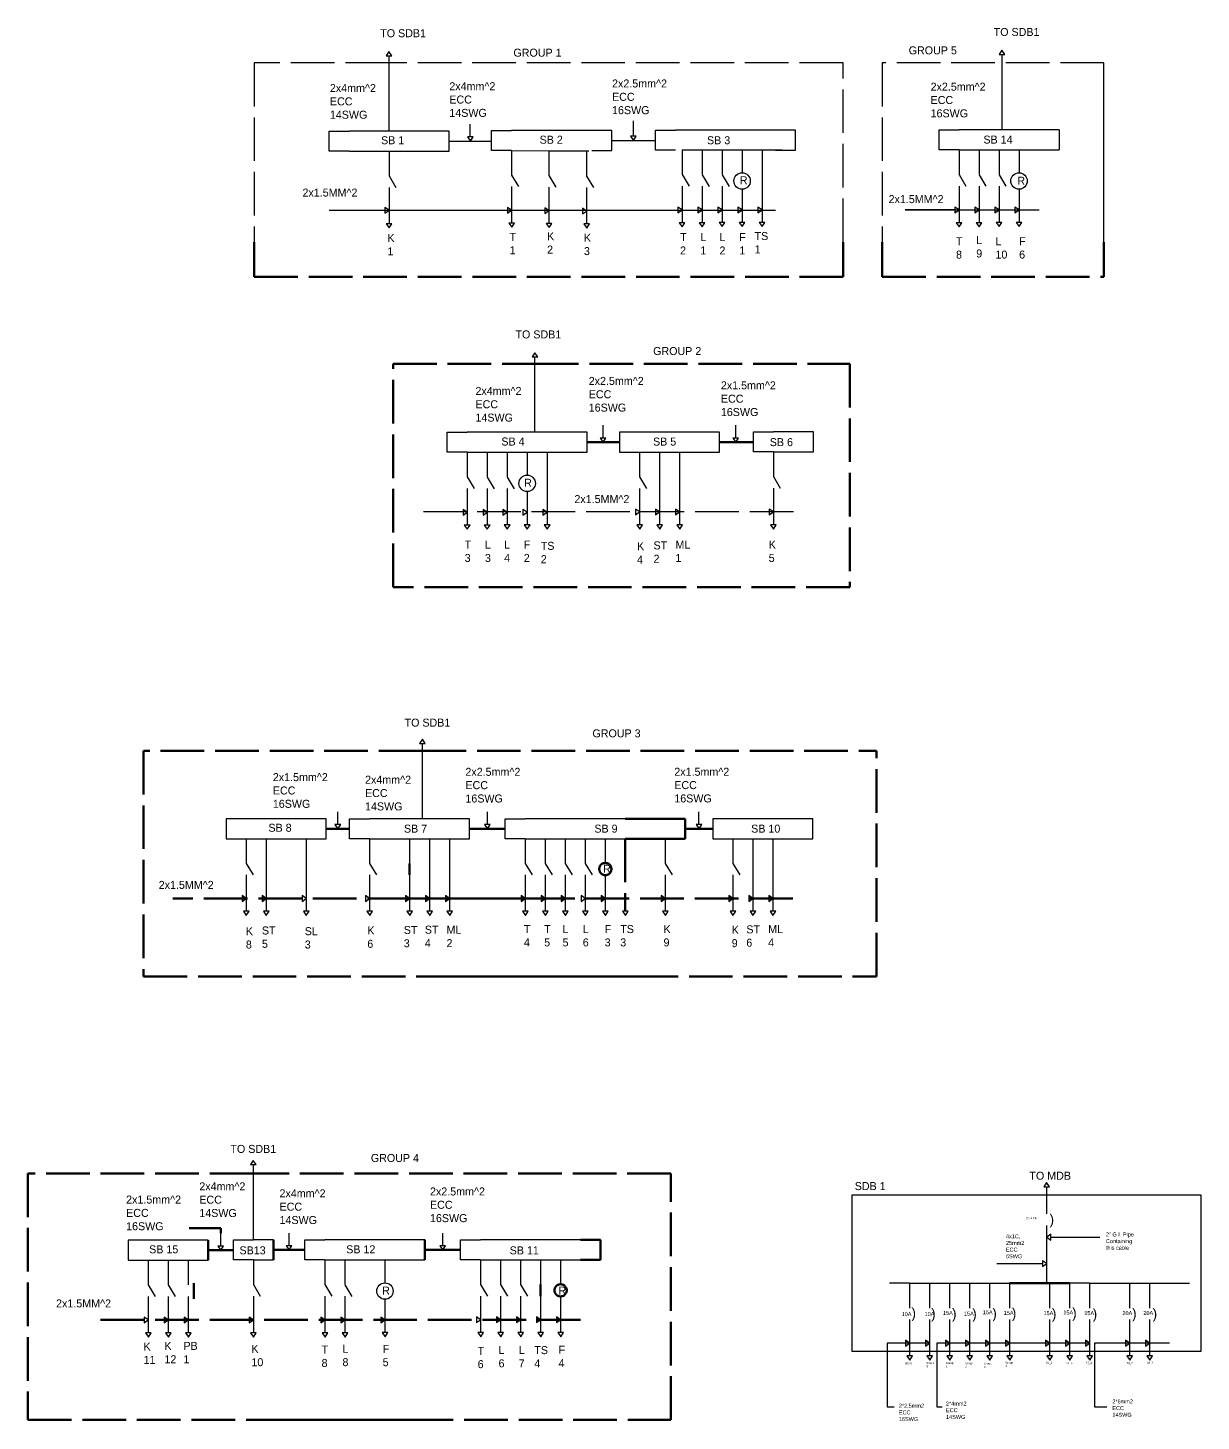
# Model space of a CAD drawing. Header units: inches. Extents: x 258 to 2310, y 251 to 1039.
# Drawn here: x 1759.9 to 2082.6, y 655.9 to 1039 of the extents above; entities that cross this region are included whole.
import ezdxf

# ---------------------------------------------------------------- set-up
doc = ezdxf.new("R2010")
doc.units = ezdxf.units.IN
doc.header["$MEASUREMENT"] = 0
doc.linetypes.add('ACAD_ISO02W100', pattern=[15, 12, -3])

msp = doc.modelspace()

# ---------------------------------------------------------------- linework, layer by layer
for p, q in [((1859.2, 1032.51), (1858.44, 1031.36)), ((1858.44, 1031.36), (1860.01, 1031.36)), ((1860.01, 1031.36), (1859.2, 1032.51)), ((1859.23, 1010.66), (1859.23, 1031.36)), ((2027.78, 1032.87), (2027.02, 1031.72)), ((2027.02, 1031.72), (2028.59, 1031.72)), ((2028.59, 1031.72), (2027.78, 1032.87)), ((2027.81, 1011.02), (2027.81, 1031.72)), ((2055.85, 980.14), (2055.85, 1029.44)), ((1842.73, 1005.16), (1842.73, 1010.66)), ((1842.73, 1010.66), (1848.23, 1010.66)), ((1875.73, 1010.66), (1848.23, 1010.66)), ((1875.73, 1005.16), (1875.73, 1010.66)), ((1875.73, 1007.91), (1887.45, 1007.91)), ((1882.35, 1009.05), (1880.78, 1009.05)), ((1880.78, 1009.05), (1881.59, 1007.91)), ((1881.59, 1007.91), (1882.35, 1009.05)), ((1887.45, 1005.35), (1887.45, 1010.85)), ((1887.45, 1010.85), (1892.95, 1010.85)), ((1920.46, 1010.85), (1892.95, 1010.85)), ((1920.46, 1005.35), (1920.46, 1010.85)), ((1920.46, 1008.1), (1932.5, 1008.1)), ((1927.23, 1009.25), (1925.66, 1009.25)), ((1925.66, 1009.25), (1926.48, 1008.1)), ((1926.48, 1008.1), (1927.23, 1009.25)), ((1932.5, 1005.43), (1932.5, 1010.93)), ((1932.5, 1010.93), (1938, 1010.93)), ((1965.5, 1010.93), (1938, 1010.93)), ((1971, 1010.93), (1965.5, 1010.93)), ((1971, 1005.43), (1971, 1010.93)), ((2010.49, 1005.52), (2010.49, 1011.02)), ((2010.49, 1011.02), (2015.99, 1011.02)), ((2043.49, 1011.02), (2015.99, 1011.02)), ((2043.49, 1011.02), (2043.49, 1005.52)), ((1848.23, 1005.16), (1842.73, 1005.16)), ((1848.23, 1005.16), (1853.73, 1005.16)), ((1853.73, 1005.16), (1859.23, 1005.16)), ((1859.23, 1005.16), (1864.73, 1005.16)), ((1859.23, 1005.16), (1859.23, 998.36)), ((1864.73, 1005.16), (1870.23, 1005.16)), ((1870.23, 1005.16), (1875.73, 1005.16)), ((1892.95, 1005.35), (1887.45, 1005.35)), ((1892.95, 1005.35), (1892.95, 998.55)), ((1892.95, 1005.35), (1903.2, 1005.23)), ((1903.2, 1005.23), (1903.2, 998.43)), ((1903.2, 1005.23), (1908.7, 1005.23)), ((1908.7, 1005.23), (1914.2, 1005.23)), ((1913.56, 1005.11), (1913.56, 998.31)), ((1914.96, 1005.35), (1920.46, 1005.35)), ((1938, 1005.43), (1932.5, 1005.43)), ((1939.83, 1005.52), (1939.83, 998.72)), ((1939.83, 1005.52), (1945.33, 1005.52)), ((1945.33, 1005.52), (1945.33, 998.72)), ((1945.33, 1005.52), (1950.83, 1005.52)), ((1950.83, 1005.52), (1950.83, 998.72)), ((1950.83, 1005.52), (1956.33, 1005.52)), ((1956.33, 1005.52), (1956.33, 999.21)), ((1956.33, 1005.52), (1961.83, 1005.52)), ((1961.83, 1005.52), (1961.83, 998.72)), ((1961.83, 1005.52), (1967.33, 1005.52)), ((1965.5, 1005.43), (1971, 1005.43)), ((2015.99, 1005.52), (2010.49, 1005.52)), ((2015.99, 1005.52), (2015.99, 998.72)), ((2015.99, 1005.52), (2021.49, 1005.52)), ((2021.49, 1005.52), (2021.49, 998.72)), ((2021.49, 1005.52), (2026.99, 1005.52)), ((2026.99, 1005.52), (2026.99, 998.72)), ((2026.99, 1005.52), (2032.49, 1005.52)), ((2032.49, 1005.52), (2032.49, 999.21)), ((2032.49, 1005.52), (2037.99, 1005.52)), ((2037.99, 1005.52), (2043.49, 1005.52)), ((1859.23, 998.36), (1861.14, 995.19)), ((1892.95, 998.55), (1894.87, 995.38)), ((1903.2, 998.43), (1905.11, 995.26)), ((1913.56, 998.31), (1915.47, 995.14)), ((1939.83, 998.72), (1941.74, 995.55)), ((1945.33, 998.63), (1947.24, 995.46)), ((1950.83, 998.63), (1952.74, 995.46)), ((1961.83, 998.72), (1961.83, 995.55)), ((2015.99, 998.72), (2017.9, 995.55)), ((2021.49, 998.63), (2023.4, 995.47)), ((2026.99, 998.63), (2028.9, 995.47)), ((1859.23, 995.19), (1859.23, 985.19)), ((1892.95, 995.38), (1892.95, 985.38)), ((1903.2, 995.26), (1903.2, 985.26)), ((1913.56, 995.14), (1913.56, 985.14)), ((1939.83, 995.55), (1939.83, 985.55)), ((1945.33, 995.55), (1945.33, 985.55)), ((1950.83, 995.55), (1950.83, 985.55)), ((1956.33, 994.69), (1956.33, 985.55)), ((1961.83, 995.55), (1961.83, 985.55)), ((2015.99, 995.55), (2015.99, 985.55)), ((2021.49, 995.55), (2021.49, 985.55)), ((2026.99, 995.55), (2026.99, 985.55)), ((2032.49, 994.69), (2032.49, 985.55)), ((1842.73, 988.92), (1965.5, 988.92)), ((1859.23, 988.92), (1858.08, 989.68)), ((1858.08, 989.68), (1858.08, 988.11)), ((1858.08, 988.11), (1859.23, 988.92)), ((1892.95, 988.92), (1891.81, 989.68)), ((1891.81, 989.68), (1891.81, 988.11)), ((1891.81, 988.11), (1892.95, 988.92)), ((1903.2, 988.8), (1902.05, 989.56)), ((1902.05, 989.56), (1902.05, 987.99)), ((1902.05, 987.99), (1903.2, 988.8)), ((1913.56, 988.68), (1912.41, 989.44)), ((1912.41, 989.44), (1912.41, 987.87)), ((1912.41, 987.87), (1913.56, 988.68)), ((1939.83, 989), (1938.68, 989.76)), ((1938.68, 989.76), (1938.68, 988.19)), ((1938.68, 988.19), (1939.83, 989)), ((1945.33, 989), (1944.18, 989.76)), ((1944.18, 989.76), (1944.18, 988.19)), ((1944.18, 988.19), (1945.33, 989)), ((1950.83, 989), (1949.68, 989.76)), ((1949.68, 989.76), (1949.68, 988.19)), ((1949.68, 988.19), (1950.83, 989)), ((1956.33, 989), (1955.18, 989.76)), ((1955.18, 989.76), (1955.18, 988.19)), ((1955.18, 988.19), (1956.33, 989)), ((1961.83, 989), (1960.68, 989.76)), ((1960.68, 989.76), (1960.68, 988.19)), ((1960.68, 988.19), (1961.83, 989)), ((2001.16, 988.98), (2037.99, 989.01)), ((2014.84, 988.98), (2001.16, 988.98)), ((2015.99, 989.01), (2014.84, 989.76)), ((2014.84, 989.76), (2014.84, 988.19)), ((2014.84, 988.19), (2015.99, 989.01)), ((2021.49, 989.01), (2020.34, 989.76)), ((2020.34, 989.76), (2020.34, 988.19)), ((2020.34, 988.19), (2021.49, 989.01)), ((2026.99, 989.01), (2025.84, 989.76)), ((2025.84, 989.76), (2025.84, 988.19)), ((2025.84, 988.19), (2026.99, 989.01)), ((2032.49, 989.01), (2031.34, 989.76)), ((2031.34, 989.76), (2031.34, 988.19)), ((2031.34, 988.19), (2032.49, 989.01)), ((1860.01, 985.19), (1858.44, 985.19)), ((1858.44, 985.19), (1859.26, 984.04)), ((1859.26, 984.04), (1860.01, 985.19)), ((1893.74, 985.38), (1892.17, 985.38)), ((1892.17, 985.38), (1892.98, 984.23)), ((1892.98, 984.23), (1893.74, 985.38)), ((1903.98, 985.26), (1902.41, 985.26)), ((1902.41, 985.26), (1903.23, 984.11)), ((1903.23, 984.11), (1903.98, 985.26)), ((1914.34, 985.14), (1912.77, 985.14)), ((1912.77, 985.14), (1913.59, 984)), ((1913.59, 984), (1914.34, 985.14)), ((1940.62, 985.46), (1939.04, 985.46)), ((1939.04, 985.46), (1939.86, 984.32)), ((1939.86, 984.32), (1940.62, 985.46)), ((1946.12, 985.46), (1944.54, 985.46)), ((1944.54, 985.46), (1945.36, 984.32)), ((1945.36, 984.32), (1946.12, 985.46)), ((1951.62, 985.55), (1950.05, 985.55)), ((1950.05, 985.55), (1950.86, 984.4)), ((1950.86, 984.4), (1951.62, 985.55)), ((1957.12, 985.55), (1955.55, 985.55)), ((1955.55, 985.55), (1956.36, 984.4)), ((1956.36, 984.4), (1957.12, 985.55)), ((1962.62, 985.55), (1961.05, 985.55)), ((1961.05, 985.55), (1961.86, 984.4)), ((1961.86, 984.4), (1962.62, 985.55)), ((2016.78, 985.46), (2015.2, 985.46)), ((2015.2, 985.46), (2016.02, 984.32)), ((2016.02, 984.32), (2016.78, 985.46)), ((2022.28, 985.46), (2020.7, 985.46)), ((2020.7, 985.46), (2021.52, 984.32)), ((2021.52, 984.32), (2022.28, 985.46)), ((2027.78, 985.55), (2026.2, 985.55)), ((2026.2, 985.55), (2027.02, 984.4)), ((2027.02, 984.4), (2027.78, 985.55)), ((2033.28, 985.55), (2031.71, 985.55)), ((2031.71, 985.55), (2032.52, 984.4)), ((2032.52, 984.4), (2033.28, 985.55)), ((1899.31, 949.71), (1898.55, 948.57)), ((1898.55, 948.57), (1900.13, 948.57)), ((1900.13, 948.57), (1899.31, 949.71)), ((1899.34, 927.86), (1899.34, 948.57)), ((1875.22, 922.36), (1875.22, 927.86)), ((1875.22, 927.86), (1880.72, 927.86)), ((1908.22, 927.86), (1880.72, 927.86)), ((1913.72, 927.86), (1908.22, 927.86)), ((1913.72, 922.36), (1913.72, 927.86)), ((1950.15, 927.86), (1922.65, 927.86)), ((1950.15, 922.36), (1950.15, 927.86)), ((1959.43, 922.45), (1959.43, 927.95)), ((1959.43, 927.95), (1964.93, 927.95)), ((1918.87, 926.26), (1917.3, 926.26)), ((1917.3, 926.26), (1918.12, 925.11)), ((1918.12, 925.11), (1918.87, 926.26)), ((1955.35, 926.26), (1953.78, 926.26)), ((1953.78, 926.26), (1954.6, 925.11)), ((1954.6, 925.11), (1955.35, 926.26)), ((1880.72, 922.36), (1875.22, 922.36)), ((1880.72, 922.36), (1880.72, 915.56)), ((1880.72, 922.36), (1886.22, 922.36)), ((1886.22, 922.36), (1886.22, 915.56)), ((1886.22, 922.36), (1891.72, 922.36)), ((1891.72, 922.36), (1891.72, 915.56)), ((1891.72, 922.36), (1897.22, 922.36)), ((1897.22, 922.36), (1897.22, 916.06)), ((1897.22, 922.36), (1902.72, 922.36)), ((1902.72, 922.36), (1902.72, 915.56)), ((1902.72, 922.36), (1908.22, 922.36)), ((1908.22, 922.36), (1913.72, 922.36)), ((1922.65, 922.36), (1928.15, 922.36)), ((1928.15, 922.36), (1928.15, 915.56)), ((1928.15, 922.36), (1933.65, 922.36)), ((1933.65, 922.36), (1933.65, 915.56)), ((1933.65, 922.36), (1939.15, 922.36)), ((1939.15, 922.36), (1939.15, 915.56)), ((1939.15, 922.36), (1944.65, 922.36)), ((1944.65, 922.36), (1950.15, 922.36)), ((1964.93, 922.45), (1959.43, 922.45)), ((1964.93, 922.45), (1964.93, 915.65)), ((1964.93, 922.45), (1970.43, 922.45)), ((1970.43, 922.45), (1975.93, 922.45)), ((1880.72, 915.56), (1882.63, 912.39)), ((1880.72, 912.39), (1880.72, 902.39)), ((1886.22, 915.48), (1888.13, 912.31)), ((1886.22, 912.39), (1886.22, 902.39)), ((1891.72, 915.48), (1893.63, 912.31)), ((1891.72, 912.39), (1891.72, 902.39)), ((1902.72, 915.56), (1902.72, 912.39)), ((1902.72, 912.39), (1902.72, 902.39)), ((1928.15, 915.56), (1930.06, 912.39)), ((1928.15, 912.39), (1928.15, 902.39)), ((1933.65, 912.39), (1933.65, 902.39)), ((1939.15, 915.56), (1939.15, 912.39)), ((1939.15, 912.39), (1939.15, 902.39)), ((1964.93, 915.65), (1966.84, 912.48)), ((1964.93, 912.48), (1964.93, 902.48)), ((1897.22, 911.53), (1897.22, 902.39)), ((1880.72, 905.85), (1879.57, 906.61)), ((1879.57, 906.61), (1879.57, 905.03)), ((1879.57, 905.03), (1880.72, 905.85)), ((1886.22, 905.85), (1885.07, 906.61)), ((1885.07, 906.61), (1885.07, 905.03)), ((1885.07, 905.03), (1886.22, 905.85)), ((1891.72, 905.85), (1890.57, 906.61)), ((1890.57, 906.61), (1890.57, 905.03)), ((1890.57, 905.03), (1891.72, 905.85)), ((1897.22, 905.85), (1896.07, 906.61)), ((1896.07, 906.61), (1896.07, 905.03)), ((1896.07, 905.03), (1897.22, 905.85)), ((1902.72, 905.85), (1901.57, 906.61)), ((1901.57, 906.61), (1901.57, 905.03)), ((1901.57, 905.03), (1902.72, 905.85)), ((1928.15, 905.93), (1927, 906.69)), ((1927, 906.69), (1927, 905.12)), ((1927, 905.12), (1928.15, 905.93)), ((1933.65, 905.93), (1932.5, 906.69)), ((1932.5, 906.69), (1932.5, 905.12)), ((1932.5, 905.12), (1933.65, 905.93)), ((1939.15, 905.93), (1938, 906.69)), ((1938, 906.69), (1938, 905.12)), ((1938, 905.12), (1939.15, 905.93)), ((1964.93, 905.93), (1963.78, 906.69)), ((1963.78, 906.69), (1963.78, 905.12)), ((1963.78, 905.12), (1964.93, 905.93)), ((1881.5, 902.31), (1879.93, 902.31)), ((1879.93, 902.31), (1880.75, 901.16)), ((1880.75, 901.16), (1881.5, 902.31)), ((1887, 902.31), (1885.43, 902.31)), ((1885.43, 902.31), (1886.25, 901.16)), ((1886.25, 901.16), (1887, 902.31)), ((1892.5, 902.39), (1890.93, 902.39)), ((1890.93, 902.39), (1891.75, 901.24)), ((1891.75, 901.24), (1892.5, 902.39)), ((1898, 902.39), (1896.43, 902.39)), ((1896.43, 902.39), (1897.25, 901.24)), ((1897.25, 901.24), (1898, 902.39)), ((1903.5, 902.39), (1901.93, 902.39)), ((1901.93, 902.39), (1902.75, 901.24)), ((1902.75, 901.24), (1903.5, 902.39)), ((1928.93, 902.39), (1927.36, 902.39)), ((1927.36, 902.39), (1928.18, 901.24)), ((1928.18, 901.24), (1928.93, 902.39)), ((1934.43, 902.39), (1932.86, 902.39)), ((1932.86, 902.39), (1933.68, 901.24)), ((1933.68, 901.24), (1934.43, 902.39)), ((1939.93, 902.39), (1938.36, 902.39)), ((1938.36, 902.39), (1939.18, 901.24)), ((1939.18, 901.24), (1939.93, 902.39)), ((1965.72, 902.39), (1964.14, 902.39)), ((1964.14, 902.39), (1964.96, 901.24)), ((1964.96, 901.24), (1965.72, 902.39)), ((1868.4, 843.44), (1867.64, 842.3)), ((1869.21, 842.3), (1868.4, 843.44)), ((1867.64, 842.3), (1869.21, 842.3)), ((1868.42, 821.59), (1868.42, 842.3)), ((1841.95, 821.59), (1814.45, 821.59)), ((1841.95, 816.09), (1841.95, 821.59)), ((1845.93, 819.99), (1844.36, 819.99)), ((1844.36, 819.99), (1845.17, 818.84)), ((1845.17, 818.84), (1845.93, 819.99)), ((1848.39, 816.09), (1848.39, 821.59)), ((1848.39, 821.59), (1853.89, 821.59)), ((1881.39, 821.59), (1853.89, 821.59)), ((1881.39, 816.09), (1881.39, 821.59)), ((1887.06, 819.99), (1885.48, 819.99)), ((1885.48, 819.99), (1886.3, 818.84)), ((1886.3, 818.84), (1887.06, 819.99)), ((1891.21, 816.09), (1891.21, 821.59)), ((1891.21, 821.59), (1896.71, 821.59)), ((1924.21, 821.59), (1896.71, 821.59)), ((1945.26, 819.99), (1943.69, 819.99)), ((1943.69, 819.99), (1944.5, 818.84)), ((1944.5, 818.84), (1945.26, 819.99)), ((1975.8, 821.59), (1948.29, 821.59)), ((1975.8, 816.09), (1975.8, 821.59)), ((1814.45, 816.09), (1819.95, 816.09)), ((1819.95, 816.09), (1819.95, 809.29)), ((1819.95, 816.09), (1825.45, 816.09)), ((1825.45, 816.09), (1825.45, 809.29)), ((1825.45, 816.09), (1830.95, 816.09)), ((1830.95, 816.09), (1836.45, 816.09)), ((1836.45, 816.09), (1836.45, 809.29)), ((1836.45, 816.09), (1841.95, 816.09)), ((1853.89, 816.09), (1848.39, 816.09)), ((1853.89, 816.09), (1853.89, 809.29)), ((1853.89, 816.09), (1859.39, 816.09)), ((1859.39, 816.09), (1864.89, 816.09)), ((1864.89, 816.09), (1864.89, 809.29)), ((1864.89, 816.09), (1870.39, 816.09)), ((1870.39, 816.09), (1870.39, 809.29)), ((1870.39, 816.09), (1875.89, 816.09)), ((1875.89, 816.09), (1875.89, 809.29)), ((1875.89, 816.09), (1881.39, 816.09)), ((1896.71, 816.09), (1891.21, 816.09)), ((1896.71, 816.09), (1896.71, 809.29)), ((1896.71, 816.09), (1902.21, 816.09)), ((1902.21, 816.09), (1902.21, 809.29)), ((1902.21, 816.09), (1907.71, 816.09)), ((1907.71, 816.09), (1907.71, 809.29)), ((1907.71, 816.09), (1913.21, 816.09)), ((1913.21, 816.09), (1913.21, 809.29)), ((1913.21, 816.09), (1918.71, 816.09)), ((1918.71, 816.09), (1918.71, 809.41)), ((1918.71, 816.09), (1924.21, 816.09)), ((1935.21, 816.09), (1935.21, 809.29)), ((1948.29, 816.09), (1953.8, 816.09)), ((1953.8, 816.09), (1953.8, 809.29)), ((1953.8, 816.09), (1959.3, 816.09)), ((1959.3, 816.09), (1959.3, 809.29)), ((1959.3, 816.09), (1964.8, 816.09)), ((1964.8, 816.09), (1964.8, 809.29)), ((1964.8, 816.09), (1970.3, 816.09)), ((1970.3, 816.09), (1975.8, 816.09)), ((1819.95, 809.29), (1821.87, 806.12)), ((1836.45, 809.29), (1836.45, 806.12)), ((1853.89, 809.29), (1855.8, 806.12)), ((1870.39, 809.29), (1870.39, 806.12)), ((1875.89, 809.29), (1875.89, 806.12)), ((1896.71, 809.29), (1898.62, 806.12)), ((1902.21, 809.29), (1904.12, 806.12)), ((1907.71, 809.29), (1909.62, 806.12)), ((1913.21, 809.29), (1915.12, 806.12)), ((1935.21, 809.29), (1937.12, 806.12)), ((1953.8, 809.29), (1955.71, 806.12)), ((1964.8, 809.29), (1964.8, 806.12)), ((1819.95, 806.12), (1819.95, 796.12)), ((1825.45, 806.12), (1825.45, 796.12)), ((1836.45, 806.12), (1836.45, 796.12)), ((1853.89, 806.12), (1853.89, 796.12)), ((1864.89, 806.12), (1864.89, 796.12)), ((1870.39, 806.12), (1870.39, 796.12)), ((1875.89, 806.12), (1875.89, 796.12)), ((1896.71, 806.12), (1896.71, 796.12)), ((1902.21, 806.12), (1902.21, 796.12)), ((1907.71, 806.12), (1907.71, 796.12)), ((1913.21, 806.12), (1913.21, 796.12)), ((1918.71, 806.06), (1918.71, 796.12)), ((1935.21, 806.12), (1935.21, 796.12)), ((1953.8, 806.12), (1953.8, 796.12)), ((1959.3, 806.12), (1959.3, 796.12)), ((1964.8, 806.12), (1964.8, 796.12)), ((1819.95, 799.66), (1818.81, 800.42)), ((1818.81, 800.42), (1818.81, 798.85)), ((1818.81, 798.85), (1819.95, 799.66)), ((1825.45, 799.66), (1824.31, 800.42)), ((1824.31, 800.42), (1824.31, 798.85)), ((1824.31, 798.85), (1825.45, 799.66)), ((1836.45, 799.66), (1835.31, 800.42)), ((1835.31, 800.42), (1835.31, 798.85)), ((1835.31, 798.85), (1836.45, 799.66)), ((1853.89, 799.66), (1852.74, 800.42)), ((1852.74, 800.42), (1852.74, 798.85)), ((1852.74, 798.85), (1853.89, 799.66)), ((1864.89, 799.66), (1863.74, 800.42)), ((1863.74, 800.42), (1863.74, 798.85)), ((1863.74, 798.85), (1864.89, 799.66)), ((1870.39, 799.66), (1869.24, 800.42)), ((1869.24, 800.42), (1869.24, 798.85)), ((1869.24, 798.85), (1870.39, 799.66)), ((1875.89, 799.66), (1874.74, 800.42)), ((1874.74, 800.42), (1874.74, 798.85)), ((1874.74, 798.85), (1875.89, 799.66)), ((1896.71, 799.66), (1895.56, 800.42)), ((1895.56, 800.42), (1895.56, 798.85)), ((1895.56, 798.85), (1896.71, 799.66)), ((1902.21, 799.66), (1901.06, 800.42)), ((1901.06, 800.42), (1901.06, 798.85)), ((1901.06, 798.85), (1902.21, 799.66)), ((1907.71, 799.66), (1906.56, 800.42)), ((1906.56, 800.42), (1906.56, 798.85)), ((1906.56, 798.85), (1907.71, 799.66)), ((1913.21, 799.66), (1912.06, 800.42)), ((1912.06, 800.42), (1912.06, 798.85)), ((1912.06, 798.85), (1913.21, 799.66)), ((1918.71, 799.66), (1917.56, 800.42)), ((1917.56, 800.42), (1917.56, 798.85)), ((1917.56, 798.85), (1918.71, 799.66)), ((1935.21, 799.66), (1934.06, 800.42)), ((1934.06, 800.42), (1934.06, 798.85)), ((1934.06, 798.85), (1935.21, 799.66)), ((1953.8, 799.66), (1952.65, 800.42)), ((1952.65, 800.42), (1952.65, 798.85)), ((1952.65, 798.85), (1953.8, 799.66)), ((1959.3, 799.66), (1958.15, 800.42)), ((1958.15, 800.42), (1958.15, 798.85)), ((1958.15, 798.85), (1959.3, 799.66)), ((1964.8, 799.66), (1963.65, 800.42)), ((1963.65, 800.42), (1963.65, 798.85)), ((1963.65, 798.85), (1964.8, 799.66)), ((1820.74, 796.12), (1819.17, 796.12)), ((1819.17, 796.12), (1819.98, 794.97)), ((1819.98, 794.97), (1820.74, 796.12)), ((1826.24, 796.12), (1824.67, 796.12)), ((1824.67, 796.12), (1825.48, 794.97)), ((1825.48, 794.97), (1826.24, 796.12)), ((1837.24, 796.12), (1835.67, 796.12)), ((1835.67, 796.12), (1836.48, 794.97)), ((1836.48, 794.97), (1837.24, 796.12)), ((1854.67, 796.12), (1853.1, 796.12)), ((1853.1, 796.12), (1853.92, 794.97)), ((1853.92, 794.97), (1854.67, 796.12)), ((1865.67, 796.12), (1864.1, 796.12)), ((1864.1, 796.12), (1864.92, 794.97)), ((1864.92, 794.97), (1865.67, 796.12)), ((1871.17, 796.12), (1869.6, 796.12)), ((1869.6, 796.12), (1870.42, 794.97)), ((1870.42, 794.97), (1871.17, 796.12)), ((1876.67, 796.12), (1875.1, 796.12)), ((1875.1, 796.12), (1875.92, 794.97)), ((1875.92, 794.97), (1876.67, 796.12)), ((1897.49, 796.12), (1895.92, 796.12)), ((1895.92, 796.12), (1896.74, 794.97)), ((1896.74, 794.97), (1897.49, 796.12)), ((1902.99, 796.12), (1901.42, 796.12)), ((1901.42, 796.12), (1902.24, 794.97)), ((1902.24, 794.97), (1902.99, 796.12)), ((1908.49, 796.12), (1906.92, 796.12)), ((1906.92, 796.12), (1907.74, 794.97)), ((1907.74, 794.97), (1908.49, 796.12)), ((1913.99, 796.12), (1912.42, 796.12)), ((1912.42, 796.12), (1913.24, 794.97)), ((1913.24, 794.97), (1913.99, 796.12)), ((1919.49, 796.12), (1917.92, 796.12)), ((1917.92, 796.12), (1918.74, 794.97)), ((1918.74, 794.97), (1919.49, 796.12)), ((1924.99, 796.12), (1923.42, 796.12)), ((1923.42, 796.12), (1924.24, 794.97)), ((1924.24, 794.97), (1924.99, 796.12)), ((1935.99, 796.12), (1934.42, 796.12)), ((1934.42, 796.12), (1935.24, 794.97)), ((1935.24, 794.97), (1935.99, 796.12)), ((1954.58, 796.12), (1953.01, 796.12)), ((1953.01, 796.12), (1953.82, 794.97)), ((1953.82, 794.97), (1954.58, 796.12)), ((1960.08, 796.12), (1958.51, 796.12)), ((1958.51, 796.12), (1959.32, 794.97)), ((1959.32, 794.97), (1960.08, 796.12)), ((1965.58, 796.12), (1964.01, 796.12)), ((1964.01, 796.12), (1964.82, 794.97)), ((1964.82, 794.97), (1965.58, 796.12)), ((1821.9, 727.6), (1821.14, 726.46)), ((1821.14, 726.46), (1822.71, 726.46)), ((1822.71, 726.46), (1821.9, 727.6)), ((1821.92, 705.75), (1821.92, 726.46)), ((2040.07, 721.52), (2039.31, 720.37)), ((2039.31, 720.37), (2040.88, 720.37)), ((2040.88, 720.37), (2040.07, 721.52)), ((2040.1, 712.9), (2040.1, 720.37)), ((2040.1, 718.05), (1986.53, 718.05)), ((1986.53, 718.05), (1986.53, 675.14)), ((2082.57, 718.05), (2040.1, 718.05)), ((2082.57, 675.14), (2082.57, 718.05)), ((2040.1, 693.83), (2040.1, 709.7)), ((1809.51, 705.67), (1787.51, 705.67)), ((1816.41, 700.25), (1816.41, 705.75)), ((1816.41, 705.75), (1821.91, 705.75)), ((1836.1, 700.25), (1836.1, 705.75)), ((1836.1, 705.75), (1841.6, 705.75)), ((1869.1, 705.75), (1841.6, 705.75)), ((1878.91, 700.25), (1878.91, 705.75)), ((1878.91, 705.75), (1884.41, 705.75)), ((1911.91, 705.75), (1884.41, 705.75)), ((2041.24, 707.29), (2040.1, 706.48)), ((2040.1, 706.48), (2041.24, 705.72)), ((2041.24, 705.72), (2041.24, 707.29)), ((2041.24, 706.51), (2054.72, 706.51)), ((1813.72, 704.06), (1812.15, 704.06)), ((1812.15, 704.06), (1812.96, 702.92)), ((1812.96, 702.92), (1813.72, 704.06)), ((1832.51, 704.15), (1830.94, 704.15)), ((1830.94, 704.15), (1831.75, 703)), ((1831.75, 703), (1832.51, 704.15)), ((1874.76, 704.15), (1873.19, 704.15)), ((1873.19, 704.15), (1874.01, 703)), ((1874.01, 703), (1874.76, 704.15)), ((1787.51, 700.17), (1793.01, 700.17)), ((1793.01, 700.17), (1793.01, 693.37)), ((1793.01, 700.17), (1798.51, 700.17)), ((1798.51, 700.17), (1798.51, 693.37)), ((1798.51, 700.17), (1804.01, 700.17)), ((1804.01, 700.17), (1804.01, 693.37)), ((1804.01, 700.17), (1809.51, 700.17)), ((1821.91, 700.25), (1816.41, 700.25)), ((1821.91, 700.25), (1821.91, 693.45)), ((1821.91, 700.25), (1827.41, 700.25)), ((1841.6, 700.25), (1836.1, 700.25)), ((1841.6, 700.25), (1841.6, 693.45)), ((1841.6, 700.25), (1847.1, 700.25)), ((1847.1, 700.25), (1847.1, 693.45)), ((1847.1, 700.25), (1852.6, 700.25)), ((1852.6, 700.25), (1858.1, 700.25)), ((1858.1, 700.25), (1858.1, 693.94)), ((1858.1, 700.25), (1863.6, 700.25)), ((1863.6, 700.25), (1869.1, 700.25)), ((1884.41, 700.25), (1878.91, 700.25)), ((1884.41, 700.25), (1884.41, 693.45)), ((1884.41, 700.25), (1889.91, 700.25)), ((1889.91, 700.25), (1889.91, 693.45)), ((1889.91, 700.25), (1895.41, 700.25)), ((1895.41, 700.25), (1895.41, 693.45)), ((1895.41, 700.25), (1900.91, 700.25)), ((1900.91, 700.25), (1900.91, 693.45)), ((1900.91, 700.25), (1906.41, 700.25)), ((1906.41, 700.25), (1906.41, 693.57)), ((1906.41, 700.25), (1911.91, 700.25)), ((2038.95, 699.21), (2026.4, 699.21)), ((2040.1, 699.23), (2038.95, 699.99)), ((2038.95, 699.99), (2038.95, 698.42)), ((2038.95, 698.42), (2040.1, 699.23)), ((2002.39, 693.83), (1996.89, 693.83)), ((2002.39, 693.83), (2007.89, 693.83)), ((2002.39, 693.83), (2002.39, 687.03)), ((2007.89, 693.83), (2013.39, 693.83)), ((2007.89, 693.83), (2007.89, 687.03)), ((2013.39, 693.83), (2018.89, 693.83)), ((2013.39, 693.83), (2013.39, 687.03)), ((2018.89, 693.83), (2024.39, 693.83)), ((2018.89, 693.83), (2018.89, 687.03)), ((2024.39, 693.83), (2029.89, 693.83)), ((2024.39, 693.83), (2024.39, 687.03)), ((2029.89, 693.83), (2029.89, 687.03)), ((2040.89, 693.83), (2040.89, 687.03)), ((2051.89, 693.83), (2046.39, 693.83)), ((2046.39, 693.83), (2046.39, 687.03)), ((2051.89, 693.83), (2057.39, 693.83)), ((2051.89, 693.83), (2051.89, 687.03)), ((2057.39, 693.83), (2062.89, 693.83)), ((2062.89, 693.83), (2068.39, 693.83)), ((2062.89, 693.83), (2062.89, 687.03)), ((2068.39, 693.83), (2073.89, 693.83)), ((2068.39, 693.83), (2068.39, 687.03)), ((2073.89, 693.83), (2079.39, 693.83)), ((1793.01, 693.37), (1794.92, 690.2)), ((1793.01, 690.2), (1793.01, 680.2)), ((1798.51, 693.37), (1800.42, 690.2)), ((1798.51, 690.2), (1798.51, 680.2)), ((1804.01, 690.2), (1804.01, 680.2)), ((1821.91, 693.45), (1823.82, 690.28)), ((1821.91, 690.28), (1821.91, 680.28)), ((1841.6, 693.45), (1843.51, 690.28)), ((1841.6, 690.28), (1841.6, 680.28)), ((1847.1, 693.37), (1849.01, 690.2)), ((1847.1, 690.28), (1847.1, 680.28)), ((1884.41, 693.45), (1886.33, 690.28)), ((1884.41, 690.28), (1884.41, 680.28)), ((1889.91, 693.45), (1891.83, 690.28)), ((1889.91, 690.28), (1889.91, 680.28)), ((1895.41, 693.45), (1897.33, 690.28)), ((1895.41, 690.28), (1895.41, 680.28)), ((1900.91, 690.28), (1900.91, 680.28)), ((1906.41, 690.22), (1906.41, 680.28)), ((1858.1, 689.42), (1858.1, 680.28)), ((1793.01, 683.74), (1791.86, 684.49)), ((1791.86, 684.49), (1791.86, 682.92)), ((1791.86, 682.92), (1793.01, 683.74)), ((1798.51, 683.74), (1797.36, 684.49)), ((1797.36, 684.49), (1797.36, 682.92)), ((1797.36, 682.92), (1798.51, 683.74)), ((1804.01, 683.74), (1802.86, 684.49)), ((1802.86, 684.49), (1802.86, 682.92)), ((1802.86, 682.92), (1804.01, 683.74)), ((1821.91, 683.74), (1820.76, 684.49)), ((1820.76, 684.49), (1820.76, 682.92)), ((1820.76, 682.92), (1821.91, 683.74)), ((1841.6, 683.74), (1840.45, 684.49)), ((1840.45, 684.49), (1840.45, 682.92)), ((1840.45, 682.92), (1841.6, 683.74)), ((1847.1, 683.74), (1845.95, 684.49)), ((1845.95, 684.49), (1845.95, 682.92)), ((1845.95, 682.92), (1847.1, 683.74)), ((1858.1, 683.74), (1856.95, 684.49)), ((1856.95, 684.49), (1856.95, 682.92)), ((1856.95, 682.92), (1858.1, 683.74)), ((1884.41, 683.82), (1883.27, 684.58)), ((1883.27, 684.58), (1883.27, 683.01)), ((1883.27, 683.01), (1884.41, 683.82)), ((1889.91, 683.82), (1888.77, 684.58)), ((1888.77, 684.58), (1888.77, 683.01)), ((1888.77, 683.01), (1889.91, 683.82)), ((1895.41, 683.82), (1894.27, 684.58)), ((1894.27, 684.58), (1894.27, 683.01)), ((1894.27, 683.01), (1895.41, 683.82)), ((1900.91, 683.82), (1899.77, 684.58)), ((1899.77, 684.58), (1899.77, 683.01)), ((1899.77, 683.01), (1900.91, 683.82)), ((1906.41, 683.82), (1905.27, 684.58)), ((1905.27, 684.58), (1905.27, 683.01)), ((1905.27, 683.01), (1906.41, 683.82)), ((2002.39, 683.86), (2002.39, 673.86)), ((2007.89, 683.86), (2007.89, 673.86)), ((2013.39, 683.86), (2013.39, 673.86)), ((2018.89, 683.86), (2018.89, 673.86)), ((2024.39, 683.86), (2024.39, 673.86)), ((2029.89, 683.86), (2029.89, 673.86)), ((2040.89, 683.86), (2040.89, 673.86)), ((2046.39, 683.86), (2046.39, 673.86)), ((2051.89, 683.86), (2051.89, 673.86)), ((2062.89, 683.86), (2062.89, 673.86)), ((2068.39, 683.86), (2068.39, 673.86)), ((1793.8, 680.2), (1792.22, 680.2)), ((1792.22, 680.2), (1793.04, 679.05)), ((1793.04, 679.05), (1793.8, 680.2)), ((1799.3, 680.2), (1797.72, 680.2)), ((1797.72, 680.2), (1798.54, 679.05)), ((1798.54, 679.05), (1799.3, 680.2)), ((1804.8, 680.2), (1803.22, 680.2)), ((1803.22, 680.2), (1804.04, 679.05)), ((1804.04, 679.05), (1804.8, 680.2)), ((1822.69, 680.2), (1821.12, 680.2)), ((1821.12, 680.2), (1821.94, 679.05)), ((1821.94, 679.05), (1822.69, 680.2)), ((1842.38, 680.2), (1840.81, 680.2)), ((1840.81, 680.2), (1841.63, 679.05)), ((1841.63, 679.05), (1842.38, 680.2)), ((1847.88, 680.2), (1846.31, 680.2)), ((1846.31, 680.2), (1847.13, 679.05)), ((1847.13, 679.05), (1847.88, 680.2)), ((1858.88, 680.28), (1857.31, 680.28)), ((1857.31, 680.28), (1858.13, 679.13)), ((1858.13, 679.13), (1858.88, 680.28)), ((1885.2, 680.28), (1883.63, 680.28)), ((1883.63, 680.28), (1884.44, 679.13)), ((1884.44, 679.13), (1885.2, 680.28)), ((1890.7, 680.28), (1889.13, 680.28)), ((1889.13, 680.28), (1889.94, 679.13)), ((1889.94, 679.13), (1890.7, 680.28)), ((1896.2, 680.28), (1894.63, 680.28)), ((1894.63, 680.28), (1895.44, 679.13)), ((1895.44, 679.13), (1896.2, 680.28)), ((1901.7, 680.28), (1900.13, 680.28)), ((1900.13, 680.28), (1900.94, 679.13)), ((1900.94, 679.13), (1901.7, 680.28)), ((1907.2, 680.28), (1905.63, 680.28)), ((1905.63, 680.28), (1906.44, 679.13)), ((1906.44, 679.13), (1907.2, 680.28)), ((2002.39, 677.4), (2001.24, 678.16)), ((2001.24, 678.16), (2001.24, 676.58)), ((2007.89, 677.4), (2006.75, 678.16)), ((2006.75, 678.16), (2006.75, 676.58)), ((2013.39, 677.4), (2012.25, 678.16)), ((2012.25, 678.16), (2012.25, 676.58)), ((2018.89, 677.4), (2017.75, 678.16)), ((2017.75, 678.16), (2017.75, 676.58)), ((2024.39, 677.4), (2023.25, 678.16)), ((2023.25, 678.16), (2023.25, 676.58)), ((2029.89, 677.4), (2028.75, 678.16)), ((2028.75, 678.16), (2028.75, 676.58)), ((2040.89, 677.4), (2039.75, 678.16)), ((2039.75, 678.16), (2039.75, 676.58)), ((2046.39, 677.4), (2045.25, 678.16)), ((2045.25, 678.16), (2045.25, 676.58)), ((2051.89, 677.4), (2050.75, 678.16)), ((2050.75, 678.16), (2050.75, 676.58)), ((2062.89, 677.4), (2061.75, 678.16)), ((2061.75, 678.16), (2061.75, 676.58)), ((2068.39, 677.4), (2067.25, 678.16)), ((2067.25, 678.16), (2067.25, 676.58)), ((1986.53, 675.14), (2082.57, 675.14)), ((2007.89, 677.4), (1996.21, 677.4)), ((1996.21, 677.4), (1996.21, 659.81)), ((2001.24, 676.58), (2002.39, 677.4)), ((2006.75, 676.58), (2007.89, 677.4)), ((2051.89, 677.4), (2009.85, 677.4)), ((2009.85, 677.4), (2009.85, 659.81)), ((2012.25, 676.58), (2013.39, 677.4)), ((2017.75, 676.58), (2018.89, 677.4)), ((2023.25, 676.58), (2024.39, 677.4)), ((2028.75, 676.58), (2029.89, 677.4)), ((2039.75, 676.58), (2040.89, 677.4)), ((2045.25, 676.58), (2046.39, 677.4)), ((2050.75, 676.58), (2051.89, 677.4)), ((2073.89, 677.4), (2053.29, 677.4)), ((2053.29, 677.4), (2053.29, 659.81)), ((2061.75, 676.58), (2062.89, 677.4)), ((2067.25, 676.58), (2068.39, 677.4)), ((2003.18, 673.86), (2001.61, 673.86)), ((2001.61, 673.86), (2002.42, 672.71)), ((2002.42, 672.71), (2003.18, 673.86)), ((2008.68, 673.86), (2007.11, 673.86)), ((2007.11, 673.86), (2007.92, 672.71)), ((2007.92, 672.71), (2008.68, 673.86)), ((2014.18, 673.86), (2012.61, 673.86)), ((2012.61, 673.86), (2013.42, 672.71)), ((2013.42, 672.71), (2014.18, 673.86)), ((2019.68, 673.86), (2018.11, 673.86)), ((2018.11, 673.86), (2018.92, 672.71)), ((2018.92, 672.71), (2019.68, 673.86)), ((2025.18, 673.86), (2023.61, 673.86)), ((2023.61, 673.86), (2024.42, 672.71)), ((2024.42, 672.71), (2025.18, 673.86)), ((2030.68, 673.86), (2029.11, 673.86)), ((2029.11, 673.86), (2029.92, 672.71)), ((2029.92, 672.71), (2030.68, 673.86)), ((2041.68, 673.86), (2040.11, 673.86)), ((2040.11, 673.86), (2040.92, 672.71)), ((2040.92, 672.71), (2041.68, 673.86)), ((2047.18, 673.86), (2045.61, 673.86)), ((2045.61, 673.86), (2046.42, 672.71)), ((2046.42, 672.71), (2047.18, 673.86)), ((2052.68, 673.86), (2051.11, 673.86)), ((2051.11, 673.86), (2051.92, 672.71)), ((2051.92, 672.71), (2052.68, 673.86)), ((2063.68, 673.86), (2062.11, 673.86)), ((2062.11, 673.86), (2062.92, 672.71)), ((2062.92, 672.71), (2063.68, 673.86)), ((2069.18, 673.86), (2067.61, 673.86)), ((2067.61, 673.86), (2068.42, 672.71)), ((2068.42, 672.71), (2069.18, 673.86)), ((1996.21, 659.81), (1998.13, 659.81)), ((2009.85, 659.81), (2011.31, 659.81)), ((2053.29, 659.81), (2053.29, 659.81)), ((2053.29, 659.81), (2056.67, 659.81))]:
    msp.add_line(p, q)
at = {"linetype": 'ACAD_ISO02W100'}
for p, q in [((1859.23, 1029.44), (1822.15, 1029.44)), ((1822.15, 1029.44), (1822.15, 980.14)), ((1984.12, 1029.44), (1859.23, 1029.44)), ((1984.12, 980.14), (1984.12, 1029.44)), ((2055.85, 1029.44), (1994.85, 1029.44)), ((1994.85, 1029.44), (1994.85, 980.14)), ((1881.56, 1009.05), (1881.56, 1012.56)), ((1926.45, 1009.25), (1926.45, 1013.52)), ((1918.09, 926.26), (1918.09, 929.76)), ((1922.65, 927.86), (1922.65, 922.36)), ((1954.57, 926.26), (1954.57, 929.76)), ((1975.93, 927.95), (1964.93, 927.95)), ((1975.93, 922.45), (1975.93, 927.95)), ((1933.65, 915.56), (1933.65, 912.39)), ((1970.43, 905.93), (1868.7, 905.93)), ((1814.45, 821.59), (1814.45, 816.09)), ((1845.14, 819.99), (1845.14, 823.49)), ((1886.27, 819.99), (1886.27, 823.49)), ((1944.47, 819.99), (1944.47, 823.49)), ((1948.29, 821.59), (1948.29, 816.09)), ((1825.45, 809.29), (1825.45, 806.12)), ((1959.3, 809.29), (1959.3, 806.12)), ((1787.51, 705.67), (1787.51, 700.17)), ((1812.93, 704.06), (1812.93, 707.57)), ((1827.41, 705.75), (1821.91, 705.75)), ((1831.73, 704.15), (1831.73, 707.65)), ((1873.98, 704.15), (1873.98, 707.65))]:
    msp.add_line(p, q, dxfattribs=at)
at = {"linetype": 'ACAD_ISO02W100', "lineweight": 100}
for p, q in [((1822.15, 980.14), (1822.15, 970.58)), ((1984.12, 970.58), (1984.12, 980.14)), ((1994.85, 980.14), (1994.85, 970.58)), ((2055.85, 970.58), (2055.85, 980.14)), ((1822.15, 970.58), (1984.12, 970.58)), ((1994.85, 970.58), (2055.85, 970.58)), ((1860.34, 885.25), (1860.34, 946.67)), ((1860.34, 946.67), (1899.34, 946.67)), ((1899.34, 946.67), (1985.95, 946.67)), ((1985.95, 946.67), (1985.95, 885.25)), ((1913.72, 925.11), (1922.65, 925.11)), ((1950.15, 925.11), (1959.43, 925.11)), ((1985.95, 885.25), (1860.34, 885.25)), ((1868.42, 840.25), (1791.73, 840.25)), ((1791.73, 840.25), (1791.73, 778.22)), ((1868.42, 840.25), (1993.27, 840.25)), ((1993.27, 778.22), (1993.27, 840.25)), ((1935.21, 821.59), (1924.21, 821.59)), ((1940.71, 821.59), (1935.21, 821.59)), ((1940.71, 816.09), (1940.71, 821.59)), ((1841.95, 818.84), (1848.39, 818.84)), ((1881.39, 818.84), (1891.21, 818.84)), ((1924.21, 816.09), (1924.21, 796.12)), ((1924.21, 816.09), (1929.71, 816.09)), ((1929.71, 816.09), (1935.21, 816.09)), ((1935.21, 816.09), (1940.71, 816.09)), ((1940.71, 818.84), (1948.29, 818.84)), ((1864.89, 809.29), (1864.89, 806.12)), ((1970.3, 799.66), (1799.8, 799.66)), ((1864.89, 799.66), (1902.21, 799.66)), ((1791.73, 778.22), (1993.27, 778.22)), ((1874.61, 778.22), (1926.98, 778.22)), ((1821.92, 724.05), (1759.9, 724.05)), ((1759.9, 724.05), (1759.9, 656.25)), ((1936.74, 724.05), (1821.92, 724.05)), ((1936.74, 656.25), (1936.74, 724.05)), ((1812.93, 709.01), (1804.27, 709.01)), ((1812.93, 707.57), (1812.93, 709.01)), ((1809.51, 700.17), (1809.51, 705.67)), ((1827.41, 700.25), (1827.41, 705.75)), ((1869.1, 705.75), (1869.1, 700.25)), ((1911.91, 705.75), (1917.41, 705.75)), ((1917.41, 700.25), (1917.41, 705.75)), ((1809.51, 702.92), (1816.41, 702.92)), ((1827.41, 703), (1836.1, 703)), ((1869.1, 703), (1878.91, 703)), ((1911.91, 700.25), (1917.41, 700.25)), ((1805.55, 693.87), (1805.55, 689.54)), ((2029.89, 693.83), (2035.39, 693.83)), ((2035.39, 693.83), (2040.89, 693.83)), ((2040.89, 693.83), (2046.39, 693.83)), ((1900.91, 693.45), (1900.91, 690.28)), ((1911.91, 683.82), (1779.64, 683.82)), ((1759.9, 656.25), (1936.74, 656.25)), ((1865.36, 656.25), (1830.45, 656.25))]:
    msp.add_line(p, q, dxfattribs=at)
for centre in [(1956.33, 996.95), (2032.49, 996.95), (1897.22, 913.79), (1858.1, 691.68)]:
    msp.add_circle(centre, 2.26)
for centre in [(1918.71, 807.74), (1906.41, 691.89)]:
    msp.add_circle(centre, 1.68, dxfattribs=at)

# ---------------------------------------------------------------- texts
at = {"linetype": 'ACAD_ISO02W100', "char_height": 2.2, "attachment_point": 1}
for s, insert, width in [('TO SDB1', (1856.81, 1038.67), 35.407), ('TO SDB1', (2025.52, 1039.01), 35.407), ('GROUP 1', (1893.44, 1033.32), 35.407), ('GROUP 5', (2002.15, 1033.96), 35.407), ('2x4mm^ 2\\PECC\\P14SWG', (1842.96, 1023.6), 14.7655), ('2x4mm^ 2\\PECC\\P14SWG', (1875.81, 1024.1), 14.7655), ('2x2.5mm^ 2\\PECC\\P16SWG', (1920.56, 1024.85), 14.7655), ('2x2.5mm^ 2\\PECC\\P16SWG', (2008.17, 1023.97), 14.7655), ('SB 1', (1857.04, 1009.24), 35.407), ('SB 2', (1900.64, 1009.39), 35.407), ('SB 3', (1946.68, 1009.24), 35.407), ('SB 14', (2022.7, 1009.42), 35.407), ('R', (1955.69, 998.25), 4.2187), ('R', (2032.02, 998.11), 4.2187), ('2x1.5MM^ 2', (1835.43, 994.85), 20.3402), ('2x1.5MM^ 2', (1996.61, 993.06), 20.3402), ('K\\P1', (1858.78, 982.36), 4.2187), ('T\\P1', (1892.38, 982.66), 4.2187), ('K\\P2', (1902.7, 982.85), 4.2187), ('K\\P3', (1912.83, 982.43), 4.2187), ('T\\P2', (1939.27, 982.6), 4.2187), ('L\\P1', (1944.84, 982.6), 4.2187), ('L\\P2', (1950.11, 982.6), 4.2187), ('F\\P1', (1955.54, 982.6), 4.2187), ('TS\\P1', (1959.76, 982.9), 4.2187), ('T\\P8', (2015.16, 981.47), 4.2187), ('L\\P9', (2020.73, 981.77), 4.2187), ('L\\P10', (2026.01, 981.47), 4.2187), ('F\\P6', (2032.52, 981.47), 4.2187), ('TO SDB1', (1894, 955.85), 35.407), ('GROUP 2', (1931.86, 951.28), 35.407), ('2x2.5mm^ 2\\PECC\\P16SWG', (1914.15, 943.06), 14.7655), ('2x4mm^ 2\\PECC\\P14SWG', (1883, 940.31), 14.7655), ('2x1.5mm^ 2\\PECC\\P16SWG', (1950.49, 941.84), 14.7655), ('SB 4', (1890.12, 926.4), 35.407), ('SB 5', (1931.83, 926.38), 35.407), ('SB 6', (1963.94, 926.23), 35.407), ('R', (1896.38, 915.04), 4.2187), ('2x1.5MM^ 2', (1910.21, 910.57), 20.3402), ('T\\P3', (1880.03, 898.05), 4.2187), ('L\\P3', (1885.6, 898.05), 4.2187), ('L\\P4', (1890.88, 898.05), 4.2187), ('F\\P2', (1896.3, 898.05), 4.2187), ('TS\\P2', (1900.95, 897.71), 4.2187), ('K\\P4', (1927.44, 897.62), 4.2187), ('ST\\P2', (1931.97, 897.83), 4.2187), ('ML\\P1', (1938, 898.05), 4.2187), ('K\\P5', (1963.65, 898.05), 4.2187), ('TO SDB1', (1863.5, 849.1), 35.407), ('GROUP 3', (1915.17, 846.15), 35.407), ('2x2.5mm^ 2\\PECC\\P16SWG', (1880.23, 835.57), 14.7655), ('2x1.5mm^ 2\\PECC\\P16SWG', (1937.68, 835.59), 14.7655), ('2x1.5mm^ 2\\PECC\\P16SWG', (1827.27, 834.11), 14.7655), ('2x4mm^ 2\\PECC\\P14SWG', (1852.63, 833.4), 14.7655), ('SB 8', (1826.06, 820.19), 35.407), ('SB 7', (1863.33, 819.95), 35.407), ('SB 9', (1915.7, 819.95), 35.407), ('SB 10', (1958.82, 819.95), 35.407), ('R', (1918.08, 808.91), 4.2187), ('2x1.5MM^ 2', (1795.89, 804.48), 20.3402), ('K\\P8', (1819.85, 791.75), 4.2187), ('ST\\P5', (1824.27, 791.94), 4.2187), ('SL\\P3', (1836.05, 791.75), 4.2187), ('K\\P6', (1853.26, 791.94), 4.2187), ('ST\\P3', (1863.28, 792.09), 4.2187), ('ST\\P4', (1869.07, 792.16), 4.2187), ('ML\\P2', (1875.04, 792.13), 4.2187), ('T\\P4', (1896.32, 792.33), 4.2187), ('T\\P5', (1901.89, 792.33), 4.2187), ('L\\P5', (1906.94, 792.33), 4.2187), ('L\\P6', (1912.51, 792.33), 4.2187), ('F\\P3', (1918.52, 792.33), 4.2187), ('TS\\P3', (1922.82, 792.33), 4.2187), ('K\\P9', (1934.72, 792.33), 4.2187), ('K\\P9', (1953.47, 792.13), 4.2187), ('ST\\P6', (1957.49, 792.25), 4.2187), ('ML\\P4', (1963.5, 792.31), 4.2187), ('TO SDB1', (1815.6, 731.88), 35.407), ('GROUP 4', (1854.23, 729.38), 35.407), ('2x4mm^ 2\\PECC\\P14SWG', (1807.05, 721.58), 14.7655), ('2x1.5mm^ 2\\PECC\\P16SWG', (1786.92, 717.95), 14.7655), ('2x4mm^ 2\\PECC\\P14SWG', (1829.11, 719.66), 14.7655), ('2x2.5mm^ 2\\PECC\\P16SWG', (1870.49, 720.18), 14.7655), ('SB 15', (1793.26, 704.27), 35.407), ('SB13', (1818.1, 703.99), 35.407), ('SB 12', (1847.45, 704.27), 35.407), ('SB 11', (1892.4, 703.98), 35.407), ('R', (1857.34, 692.91), 4.2187), ('R', (1905.83, 692.91), 4.2187), ('2x1.5MM^ 2', (1767.66, 689.39), 20.3402), ('K\\P11', (1791.71, 677.54), 4.2187), ('K\\P12', (1797.46, 677.71), 4.2187), ('PB\\P1', (1802.69, 677.71), 4.2187), ('K\\P10', (1821.38, 676.9), 4.2187), ('T\\P8', (1840.67, 676.69), 4.2187), ('L\\P8', (1846.42, 676.91), 4.2187), ('F\\P5', (1857.48, 676.89), 4.2187), ('T\\P6', (1883.6, 676.35), 4.2187), ('L\\P6', (1889.35, 676.58), 4.2187), ('L\\P7', (1894.88, 676.58), 4.2187), ('TS\\P4', (1899.19, 676.55), 4.2187), ('F\\P4', (1905.85, 676.65), 4.2187)]:
    msp.add_mtext(s, dxfattribs=dict(at, insert=insert, width=width))
at = {"attachment_point": 1}
for s, insert, char_height, width in [('{\\fUnispace|b0|i0|c0|p49;TO MDB}', (2035.34, 724.51), 2.2001, 18.5315), ('{\\fUnispace|b0|i0|c0|p49;SDB 1}', (1987.31, 721.66), 2.2001, 20.1131), (')', (2040.89, 712.79), 2.75, 2.4936), ('50 A TP', (2034.56, 711.93), 0.55, 7.1984), ('\\A1;4x1C,\\P25mm2\\PECC 6SWG', (2028.89, 707.31), 1.1, 7.1984), ('2" G.I. Pipe Containing \\Pthis cable', (2056.37, 707.8), 1.1, 13.5046), ('10A', (2000.21, 685.89), 1.1, 7.1984), (')', (2002.91, 687.03), 2.75, 2.4936), ('10A', (2006.52, 685.95), 1.1, 7.1984), (')', (2008.32, 686.87), 2.75, 2.4936), ('15A', (2011.58, 686.24), 1.1, 7.1984), (')', (2014.07, 686.87), 2.75, 2.4936), ('15A', (2017.34, 686.06), 1.1, 7.1984), (')', (2019.62, 686.81), 2.75, 2.4936), ('15A', (2022.51, 686.41), 1.1, 7.1984), (')', (2025.15, 686.93), 2.75, 2.4936), ('15A', (2028.28, 686.23), 1.1, 7.1984), (')', (2030.51, 687), 2.75, 2.4936), ('15A', (2039.21, 686.17), 1.1, 7.1984), (')', (2041.53, 686.85), 2.75, 2.4936), ('15A', (2044.68, 686.35), 1.1, 7.1984), (')', (2047.11, 687.06), 2.75, 2.4936), ('15A', (2050.44, 686.17), 1.1, 7.1984), (')', (2052.75, 686.81), 2.75, 2.4936), ('20A', (2060.92, 686.17), 1.1, 7.1984), (')', (2063.58, 686.93), 2.75, 2.4936), ('20A', (2066.69, 686.23), 1.1, 7.1984), (')', (2069.24, 686.85), 2.75, 2.4936), ('Spare', (2001.06, 672.13), 0.55, 7.1984), ('Group\\P5', (2007.05, 672.18), 0.55, 7.1984), ('Group\\P1', (2012.34, 672.19), 0.55, 7.1984), ('Group\\P2', (2017.63, 672.13), 0.55, 7.1984), ('Group\\P3', (2022.83, 672.04), 0.55, 7.1984), ('Group\\P4', (2028.72, 672.29), 0.55, 7.1984), ('15_2', (2039.91, 672.29), 0.55, 7.1984), ('15_3', (2045.46, 672.22), 0.55, 7.1984), ('15_4', (2050.85, 672.26), 0.55, 7.1984), ('M_2', (2062.24, 672.16), 0.55, 7.1984), ('M_3', (2067.83, 672.24), 0.55, 7.1984), ('2*2.5mm2\\PECC \\P16SWG', (1999.44, 660.71), 1.1, 7.1984), ('2*4mm2\\PECC \\P14SWG', (2012.41, 661.31), 1.1, 7.1984), ('2*6mm2\\PECC \\P14SWG', (2058.15, 661.88), 1.1, 7.1984)]:
    msp.add_mtext(s, dxfattribs=dict(at, insert=insert, char_height=char_height, width=width))

doc.saveas('drawing.dxf')
